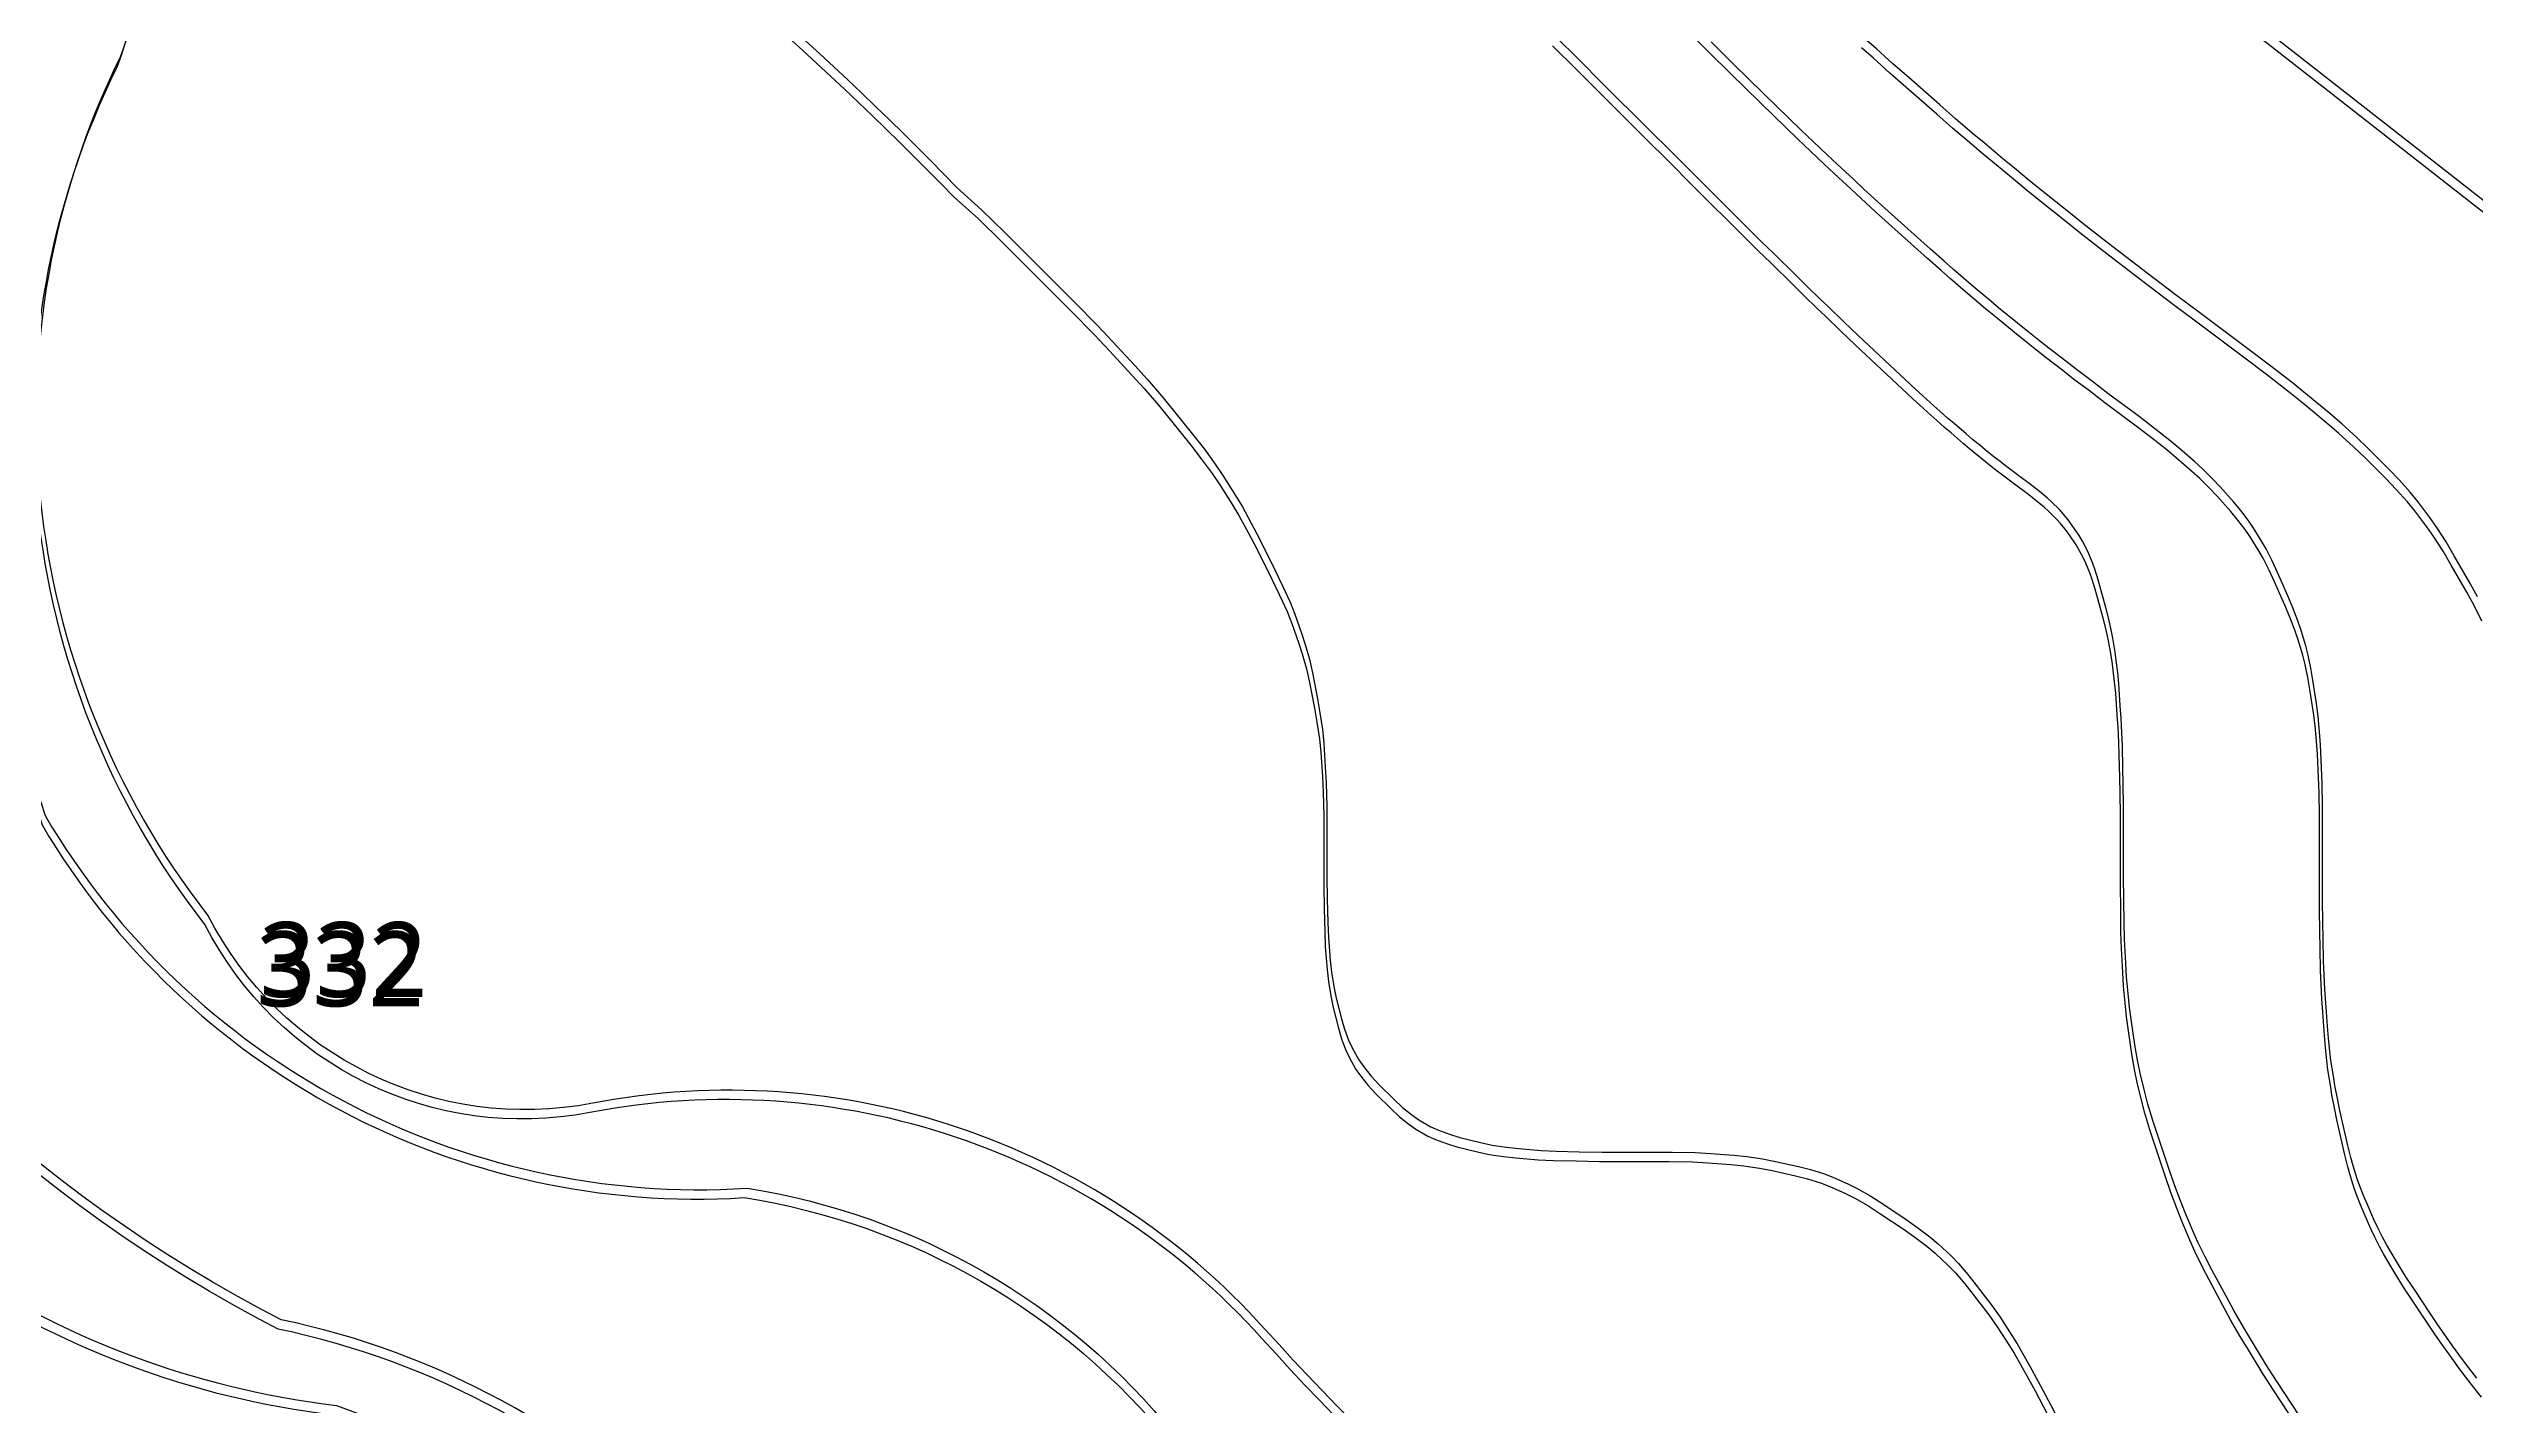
# Model space of a CAD drawing. Header units: metres. Extents: x -1097 to 1588, y -185 to 884.
# Drawn here: x 102.5 to 224.4, y 596.7 to 664.8 of the extents above; entities that cross this region are included whole.
import ezdxf

# ---------------------------------------------------------------- set-up
doc = ezdxf.new("R2010")
doc.units = ezdxf.units.M
doc.layers.add('TERRENO', color=188, linetype='Continuous')
doc.layers.add('VISTA LEJOS', color=7, linetype='Continuous')

msp = doc.modelspace()

# ---------------------------------------------------------------- linework, layer by layer
at = {"layer": 'TERRENO'}
for points in [[(-19.36, 736.28, -0.023865), (-16.16, 730.71, 0.269082), (9.71, 710.14, -0.349696), (69.97, 653.53, 0.206899), (97.02, 603.66, 0.1221), (116.83, 596.21, -0.317478)], [(188.95, 578.24, -0.065608), (163.45, 600.04, 0.262951), (129.69, 611.38, -0.333823), (110.37, 620.82, -0.287996), (105.98, 663.92, 0.478415), (89.88, 691.06, -0.010694), (33.41, 717.2)]]:
    msp.add_lwpolyline(points, format="xyb", dxfattribs=at)
for points in [[(224.69, 597.09), (224.31, 597.57), (223.9, 598.1), (223.59, 598.51), (223.09, 599.2), (222.78, 599.64), (222.35, 600.26), (221.95, 600.85), (221.17, 602.02), (220.78, 602.61), (220.4, 603.21), (220.15, 603.63), (219.77, 604.28), (219.57, 604.65), (219.33, 605.13), (219.13, 605.55), (218.79, 606.32), (218.61, 606.74), (218.43, 607.22), (218.3, 607.59), (218.1, 608.24), (217.98, 608.66), (217.83, 609.26), (217.69, 609.85), (217.43, 611.02), (217.3, 611.62), (217.18, 612.27), (217.1, 612.75), (216.98, 613.52), (216.92, 614), (216.85, 614.65), (216.8, 615.25), (216.72, 616.42), (216.67, 617.07), (216.64, 617.84), (216.61, 618.49), (216.58, 619.66), (216.57, 620.44), (216.56, 621.6), (216.56, 622.77), (216.56, 625.1), (216.55, 626.27), (216.53, 627.43), (216.51, 628.21), (216.45, 629.38), (216.41, 630.03), (216.33, 630.8), (216.25, 631.45), (216.07, 632.62), (215.97, 633.22), (215.84, 633.87), (215.71, 634.35), (215.48, 635.12), (215.32, 635.6), (215.07, 636.25), (214.82, 636.85), (214.3, 638.02), (214.02, 638.61), (213.72, 639.21), (213.48, 639.63), (213.08, 640.28), (212.82, 640.65), (212.46, 641.13), (212.1, 641.55), (211.41, 642.32), (211.02, 642.74), (210.54, 643.22), (210.13, 643.59), (209.38, 644.24), (208.88, 644.66), (208.11, 645.26), (207.34, 645.85), (205.78, 647.02), (205, 647.61), (204.2, 648.21), (203.66, 648.63), (202.82, 649.28), (202.34, 649.65), (201.75, 650.13), (201.23, 650.55), (200.28, 651.33), (199.78, 651.74), (199.21, 652.22), (198.77, 652.59), (198.02, 653.24), (197.55, 653.66), (196.87, 654.26), (196.21, 654.85), (194.91, 656.02), (194.24, 656.62), (193.53, 657.27), (193.02, 657.75), (192.18, 658.53), (191.68, 659), (190.99, 659.65), (190.36, 660.25), (189.15, 661.42), (188.48, 662.07), (187.69, 662.85), (187.03, 663.49), (185.85, 664.66), (185.06, 665.44)], [(215.01, 596.27), (214.24, 597.45), (213.73, 598.25), (212.98, 599.46), (212.57, 600.14), (212.09, 600.98), (211.7, 601.69), (211.01, 602.98), (210.66, 603.66), (210.3, 604.41), (210.04, 604.98), (209.64, 605.93), (209.4, 606.53), (209.09, 607.36), (208.82, 608.16), (208.3, 609.71), (208.04, 610.51), (207.79, 611.35), (207.63, 611.94), (207.4, 612.89), (207.28, 613.46), (207.15, 614.21), (207.05, 614.89), (206.87, 616.18), (206.79, 616.89), (206.71, 617.73), (206.67, 618.41), (206.61, 619.62), (206.58, 620.42), (206.57, 621.6), (206.56, 622.77), (206.56, 625.1), (206.56, 626.27), (206.55, 627.43), (206.53, 628.19), (206.5, 629.34), (206.48, 629.97), (206.44, 630.72), (206.4, 631.34), (206.32, 632.44), (206.26, 633), (206.2, 633.6), (206.14, 634.03), (206.02, 634.72), (205.94, 635.14), (205.82, 635.69), (205.69, 636.2), (205.43, 637.17), (205.29, 637.66), (205.14, 638.15), (205.02, 638.48), (204.82, 638.97), (204.69, 639.25), (204.51, 639.59), (204.33, 639.88), (203.99, 640.4), (203.79, 640.67), (203.55, 640.96), (203.35, 641.18), (202.97, 641.55), (202.72, 641.78), (202.33, 642.09), (201.95, 642.39), (201.17, 642.98), (200.77, 643.28), (200.36, 643.59), (200.07, 643.82), (199.61, 644.19), (199.34, 644.41), (198.98, 644.71), (198.66, 644.98), (198.06, 645.5), (197.73, 645.78), (197.34, 646.12), (197.03, 646.4), (196.48, 646.89), (196.13, 647.22), (195.6, 647.71), (195.08, 648.2), (194.04, 649.17), (193.5, 649.68), (192.91, 650.24), (192.48, 650.65), (191.76, 651.34), (191.31, 651.77), (190.7, 652.37), (190.12, 652.94), (189, 654.04), (188.37, 654.65), (187.61, 655.4), (186.97, 656.03), (185.82, 657.18), (185.05, 657.95), (183.89, 659.11), (182.72, 660.27), (180.39, 662.6), (179.22, 663.77), (178.04, 664.93)], [(224.71, 636.06), (224.33, 636.8), (223.95, 637.51), (223.17, 638.87), (222.76, 639.56), (222.3, 640.28), (221.94, 640.79), (221.34, 641.59), (220.95, 642.06), (220.41, 642.67), (219.88, 643.22), (218.84, 644.25), (218.25, 644.82), (217.53, 645.47), (216.92, 646), (215.8, 646.93), (215.04, 647.54), (213.89, 648.43), (212.73, 649.31), (210.39, 651.06), (209.22, 651.94), (208.04, 652.83), (207.24, 653.44), (206.03, 654.37), (205.35, 654.9), (204.52, 655.55), (203.81, 656.12), (202.51, 657.15), (201.83, 657.7), (201.08, 658.32), (200.51, 658.79), (199.56, 659.59), (198.97, 660.09), (198.13, 660.81), (197.34, 661.51), (195.78, 662.87), (194.98, 663.57), (194.15, 664.31), (193.55, 664.84)], [(148, 657.34), (149.21, 656.25)], [(149.21, 656.25), (150.39, 655.1)], [(150.39, 655.1), (152.72, 652.77)], [(152.72, 652.77), (153.89, 651.6)], [(153.89, 651.6), (155.04, 650.42)], [(155.04, 650.42), (155.8, 649.62)], [(155.8, 649.62), (156.92, 648.41)], [(156.92, 648.41), (157.53, 647.73)], [(157.53, 647.73), (158.25, 646.89)], [(158.25, 646.89), (158.84, 646.18)], [(158.84, 646.18), (159.88, 644.89)], [(159.88, 644.89), (160.4, 644.21)], [(160.4, 644.21), (160.95, 643.46)], [(160.95, 643.46), (161.34, 642.89)], [(161.34, 642.89), (161.94, 641.94)], [(161.94, 641.94), (162.29, 641.35)], [(162.29, 641.35), (162.76, 640.51)], [(162.76, 640.51), (163.17, 639.71)], [(163.17, 639.71), (163.95, 638.16)], [(163.95, 638.16), (164.33, 637.36)], [(164.33, 637.36), (164.71, 636.53)], [(164.71, 636.53), (164.94, 635.93)], [(164.94, 635.93), (165.29, 634.98)], [(165.29, 634.98), (165.47, 634.41)], [(165.47, 634.41), (165.68, 633.66)], [(165.68, 633.66), (165.83, 632.98)], [(165.83, 632.98), (166.09, 631.69)], [(166.09, 631.69), (166.21, 630.98)], [(166.21, 630.98), (166.33, 630.14)], [(166.33, 630.14), (166.4, 629.46)], [(166.4, 629.46), (166.48, 628.25)], [(166.48, 628.25), (166.52, 627.45)], [(166.52, 627.45), (166.55, 626.27)], [(166.55, 626.27), (166.56, 625.1)], [(166.56, 625.1), (166.56, 622.77)], [(166.56, 622.77), (166.57, 621.61)], [(166.57, 621.61), (166.6, 620.46)], [(166.6, 620.46), (166.63, 619.7)], [(166.63, 619.7), (166.72, 618.57)], [(166.72, 618.57), (166.79, 617.96)], [(166.79, 617.96), (166.9, 617.24)], [(166.9, 617.24), (167.03, 616.65)], [(167.03, 616.65), (167.29, 615.62)], [(167.29, 615.62), (167.44, 615.09)], [(167.44, 615.09), (167.64, 614.54)], [(167.64, 614.54), (167.82, 614.16)], [(167.82, 614.16), (168.17, 613.55)], [(168.17, 613.55), (168.41, 613.2)], [(168.41, 613.2), (168.78, 612.74)], [(168.78, 612.74), (169.17, 612.32)], [(169.17, 612.32), (169.95, 611.55)], [(169.95, 611.55), (170.36, 611.16)], [(170.36, 611.16), (170.82, 610.79)], [(170.82, 610.79), (171.18, 610.55)], [(171.18, 610.55), (171.78, 610.2)], [(171.78, 610.2), (172.16, 610.02)], [(172.16, 610.02), (172.71, 609.82)], [(172.71, 609.82), (173.24, 609.66)], [(173.24, 609.66), (174.28, 609.41)], [(174.28, 609.41), (174.86, 609.28)], [(174.86, 609.28), (175.58, 609.17)], [(175.58, 609.17), (176.2, 609.1)], [(176.2, 609.1), (177.32, 609.01)], [(177.32, 609.01), (178.08, 608.97)], [(178.08, 608.97), (179.23, 608.95)], [(179.23, 608.95), (180.39, 608.93)], [(180.39, 608.93), (182.72, 608.93)], [(182.72, 608.93), (183.89, 608.93)], [(183.89, 608.93), (185.06, 608.9)], [(185.06, 608.9), (185.84, 608.86)], [(185.84, 608.86), (187, 608.77)], [(187, 608.77), (187.65, 608.71)], [(187.65, 608.71), (188.43, 608.59)], [(188.43, 608.59), (189.07, 608.47)], [(189.07, 608.47), (190.24, 608.21)], [(190.24, 608.21), (190.85, 608.05)], [(190.85, 608.05), (191.49, 607.85)], [(191.49, 607.85), (191.97, 607.67)], [(191.97, 607.67), (192.75, 607.32)], [(192.75, 607.32), (193.22, 607.08)], [(193.22, 607.08), (193.87, 606.71)], [(193.87, 606.71), (194.47, 606.32)], [(194.47, 606.32), (195.64, 605.55)], [(195.64, 605.55), (196.23, 605.13)], [(196.23, 605.13), (196.84, 604.67)], [(196.84, 604.67), (197.25, 604.32)], [(197.25, 604.32), (197.9, 603.71)], [(197.9, 603.71), (198.28, 603.33)], [(198.28, 603.33), (198.75, 602.78)], [(198.75, 602.78), (199.17, 602.25)], [(199.17, 602.25), (199.95, 601.22)], [(199.95, 601.22), (200.37, 600.63)], [(200.37, 600.63), (200.84, 599.91)], [(200.84, 599.91), (201.22, 599.3)], [(201.22, 599.3), (201.86, 598.17)], [(201.86, 598.17), (202.28, 597.41)], [(202.28, 597.41), (202.88, 596.26)]]:
    msp.add_lwpolyline(points, dxfattribs=at)
msp.add_arc((18.6, 531.42), 180.55, 44.2203, 54.0177, dxfattribs=at)
at = {"layer": 'VISTA LEJOS'}
for points in [[(248.9, 638.32), (78.28, 771.7)], [(248.75, 637.85), (78.13, 771.23)], [(224.69, 597.09), (224.31, 597.57), (223.9, 598.1), (223.59, 598.51), (223.09, 599.2), (222.78, 599.64), (222.35, 600.26), (221.95, 600.85), (221.17, 602.02), (220.78, 602.61), (220.4, 603.21), (220.15, 603.63), (219.77, 604.28), (219.57, 604.65), (219.33, 605.13), (219.13, 605.55), (218.79, 606.32), (218.61, 606.74), (218.43, 607.22), (218.3, 607.59), (218.1, 608.24), (217.98, 608.66), (217.83, 609.26), (217.69, 609.85), (217.43, 611.02), (217.3, 611.62), (217.18, 612.27), (217.1, 612.75), (216.98, 613.52), (216.92, 614), (216.85, 614.65), (216.8, 615.25), (216.72, 616.42), (216.67, 617.07), (216.64, 617.84), (216.61, 618.49), (216.58, 619.66), (216.57, 620.44), (216.56, 621.6), (216.56, 622.77), (216.56, 625.1), (216.55, 626.27), (216.53, 627.43), (216.51, 628.21), (216.45, 629.38), (216.41, 630.03), (216.33, 630.8), (216.25, 631.45), (216.07, 632.62), (215.97, 633.22), (215.84, 633.87), (215.71, 634.35), (215.48, 635.12), (215.32, 635.6), (215.07, 636.25), (214.82, 636.85), (214.3, 638.02), (214.02, 638.61), (213.72, 639.21), (213.48, 639.63), (213.08, 640.28), (212.82, 640.65), (212.46, 641.13), (212.1, 641.55), (211.41, 642.32), (211.02, 642.74), (210.54, 643.22), (210.13, 643.59), (209.38, 644.24), (208.88, 644.66), (208.11, 645.26), (207.34, 645.85), (205.78, 647.02), (205, 647.61), (204.2, 648.21), (203.66, 648.63), (202.82, 649.28), (202.34, 649.65), (201.75, 650.13), (201.23, 650.55), (200.28, 651.33), (199.78, 651.74), (199.21, 652.22), (198.77, 652.59), (198.02, 653.24), (197.55, 653.66), (196.87, 654.26), (196.21, 654.85), (194.91, 656.02), (194.24, 656.62), (193.53, 657.27), (193.02, 657.75), (192.18, 658.53), (191.68, 659), (190.99, 659.65), (190.36, 660.25), (189.15, 661.42), (188.48, 662.07), (187.69, 662.85), (187.03, 663.49), (185.85, 664.66), (185.06, 665.44)], [(215.01, 596.27), (214.24, 597.45), (213.73, 598.25), (212.98, 599.46), (212.57, 600.14), (212.09, 600.98), (211.7, 601.69), (211.01, 602.98), (210.66, 603.66), (210.3, 604.41), (210.04, 604.98), (209.64, 605.93), (209.4, 606.53), (209.09, 607.36), (208.82, 608.16), (208.3, 609.71), (208.04, 610.51), (207.79, 611.35), (207.63, 611.94), (207.4, 612.89), (207.28, 613.46), (207.15, 614.21), (207.05, 614.89), (206.87, 616.18), (206.79, 616.89), (206.71, 617.73), (206.67, 618.41), (206.61, 619.62), (206.58, 620.42), (206.57, 621.6), (206.56, 622.77), (206.56, 625.1), (206.56, 626.27), (206.55, 627.43), (206.53, 628.19), (206.5, 629.34), (206.48, 629.97), (206.44, 630.72), (206.4, 631.34), (206.32, 632.44), (206.26, 633), (206.2, 633.6), (206.14, 634.03), (206.02, 634.72), (205.94, 635.14), (205.82, 635.69), (205.69, 636.2), (205.43, 637.17), (205.29, 637.66), (205.14, 638.15), (205.02, 638.48), (204.82, 638.97), (204.69, 639.25), (204.51, 639.59), (204.33, 639.88), (203.99, 640.4), (203.79, 640.67), (203.55, 640.96), (203.35, 641.18), (202.97, 641.55), (202.72, 641.78), (202.33, 642.09), (201.95, 642.39), (201.17, 642.98), (200.77, 643.28), (200.36, 643.59), (200.07, 643.82), (199.61, 644.19), (199.34, 644.41), (198.98, 644.71), (198.66, 644.98), (198.06, 645.5), (197.73, 645.78), (197.34, 646.12), (197.03, 646.4), (196.48, 646.89), (196.13, 647.22), (195.6, 647.71), (195.08, 648.2), (194.04, 649.17), (193.5, 649.68), (192.91, 650.24), (192.48, 650.65), (191.76, 651.34), (191.31, 651.77), (190.7, 652.37), (190.12, 652.94), (189, 654.04), (188.37, 654.65), (187.61, 655.4), (186.97, 656.03), (185.82, 657.18), (185.05, 657.95), (183.89, 659.11), (182.72, 660.27), (180.39, 662.6), (179.22, 663.77), (178.04, 664.93)], [(215.93, 595.57), (215.16, 596.74), (214.39, 597.92), (213.88, 598.72), (213.14, 599.93), (212.73, 600.61), (212.25, 601.45), (211.86, 602.16), (211.16, 603.45), (210.81, 604.13), (210.45, 604.88), (210.19, 605.45), (209.79, 606.4), (209.55, 607), (209.24, 607.83), (208.97, 608.63), (208.45, 610.18), (208.19, 610.98), (207.94, 611.81), (207.78, 612.41), (207.55, 613.36), (207.43, 613.93), (207.3, 614.68), (207.2, 615.36), (207.02, 616.65), (206.94, 617.36), (206.86, 618.2), (206.82, 618.88), (206.76, 620.09), (206.74, 620.89), (206.72, 622.07), (206.71, 623.24), (206.71, 625.57), (206.71, 626.74), (206.7, 627.9), (206.68, 628.66), (206.66, 629.81), (206.63, 630.44), (206.59, 631.19), (206.55, 631.8), (206.47, 632.91), (206.42, 633.47), (206.35, 634.07), (206.29, 634.5), (206.17, 635.19), (206.09, 635.61), (205.97, 636.16), (205.84, 636.67), (205.58, 637.64), (205.44, 638.13), (205.29, 638.62), (205.17, 638.95), (204.97, 639.44), (204.84, 639.72), (204.66, 640.06), (204.48, 640.35), (204.14, 640.86), (203.94, 641.14), (203.7, 641.43), (203.5, 641.65), (203.12, 642.02), (202.87, 642.25), (202.49, 642.56), (202.1, 642.86), (201.32, 643.45), (200.92, 643.75), (200.51, 644.06), (200.22, 644.29), (199.76, 644.66), (199.49, 644.88), (199.13, 645.18), (198.81, 645.45), (198.21, 645.97), (197.88, 646.25), (197.49, 646.59), (197.18, 646.87), (196.64, 647.36), (196.28, 647.69), (195.75, 648.18), (195.23, 648.67), (194.19, 649.64), (193.65, 650.15), (193.06, 650.71), (192.63, 651.12), (191.91, 651.81), (191.46, 652.24), (190.85, 652.84), (190.27, 653.41), (189.15, 654.51), (188.52, 655.12), (187.76, 655.87), (187.13, 656.5), (185.97, 657.65), (185.2, 658.42), (184.04, 659.58), (182.88, 660.74), (180.54, 663.07), (179.37, 664.24), (178.19, 665.4)], [(224.46, 598.04), (224.05, 598.57), (223.74, 598.98), (223.24, 599.67), (222.93, 600.11), (222.5, 600.73), (222.1, 601.32), (221.32, 602.49), (220.93, 603.08), (220.55, 603.68), (220.3, 604.1), (219.92, 604.75), (219.72, 605.12), (219.48, 605.6), (219.28, 606.02), (218.94, 606.79), (218.76, 607.21), (218.58, 607.69), (218.45, 608.06), (218.25, 608.71), (218.13, 609.13), (217.98, 609.73), (217.84, 610.32), (217.58, 611.49), (217.45, 612.09), (217.33, 612.74), (217.25, 613.22), (217.13, 613.99), (217.07, 614.47), (217, 615.12), (216.95, 615.72), (216.87, 616.89), (216.82, 617.54), (216.79, 618.31), (216.76, 618.96), (216.74, 620.13), (216.72, 620.91), (216.71, 622.07), (216.71, 623.24), (216.71, 625.57), (216.7, 626.74), (216.68, 627.9), (216.66, 628.68), (216.6, 629.85), (216.56, 630.5), (216.48, 631.27), (216.4, 631.92), (216.22, 633.09), (216.12, 633.69), (215.99, 634.34), (215.86, 634.82), (215.63, 635.59), (215.47, 636.07), (215.22, 636.72), (214.97, 637.32), (214.45, 638.49), (214.18, 639.08), (213.87, 639.68), (213.63, 640.1), (213.23, 640.75), (212.97, 641.12), (212.61, 641.6), (212.26, 642.02), (211.56, 642.79), (211.17, 643.21), (210.69, 643.69), (210.28, 644.06), (209.54, 644.71), (209.03, 645.13), (208.26, 645.73), (207.49, 646.32), (205.93, 647.49), (205.15, 648.08), (204.35, 648.68), (203.81, 649.1), (202.97, 649.75), (202.49, 650.12), (201.9, 650.6), (201.38, 651.02), (200.43, 651.79), (199.93, 652.21), (199.36, 652.69), (198.92, 653.06), (198.17, 653.71), (197.7, 654.13), (197.02, 654.73), (196.36, 655.32), (195.06, 656.49), (194.39, 657.09), (193.68, 657.74), (193.17, 658.22), (192.33, 658.99), (191.83, 659.47), (191.14, 660.12), (190.51, 660.72), (189.3, 661.89), (188.64, 662.54), (187.84, 663.31), (187.18, 663.96), (186, 665.13)], [(224.71, 636.06), (224.33, 636.8), (223.95, 637.51), (223.17, 638.87), (222.76, 639.56), (222.3, 640.28), (221.94, 640.79), (221.34, 641.59), (220.95, 642.06), (220.41, 642.67), (219.88, 643.22), (218.84, 644.25), (218.25, 644.82), (217.53, 645.47), (216.92, 646), (215.8, 646.93), (215.04, 647.54), (213.89, 648.43), (212.73, 649.31), (210.39, 651.06), (209.22, 651.94), (208.04, 652.83), (207.24, 653.44), (206.03, 654.37), (205.35, 654.9), (204.52, 655.55), (203.81, 656.12), (202.51, 657.15), (201.83, 657.7), (201.08, 658.32), (200.51, 658.79), (199.56, 659.59), (198.97, 660.09), (198.13, 660.81), (197.34, 661.51), (195.78, 662.87), (194.98, 663.57), (194.15, 664.31), (193.55, 664.84)], [(224.48, 637.27), (224.1, 637.98), (223.32, 639.34), (222.91, 640.03), (222.45, 640.75), (222.09, 641.26), (221.49, 642.06), (221.1, 642.53), (220.56, 643.14), (220.03, 643.69), (218.99, 644.72), (218.41, 645.29), (217.69, 645.94), (217.07, 646.47), (215.95, 647.4), (215.19, 648.01), (214.04, 648.9), (212.88, 649.78), (210.54, 651.53), (209.37, 652.41), (208.19, 653.3), (207.39, 653.91), (206.18, 654.84), (205.5, 655.37), (204.67, 656.02), (203.96, 656.59), (202.66, 657.62), (201.98, 658.17), (201.23, 658.79), (200.66, 659.26), (199.71, 660.06), (199.12, 660.56), (198.28, 661.28), (197.49, 661.98), (195.93, 663.34), (195.13, 664.04), (194.3, 664.78), (193.7, 665.31)]]:
    msp.add_lwpolyline(points, dxfattribs=at)
for points in [[(-19.36, 736.28, -0.023865), (-16.16, 730.71, 0.269082), (9.71, 710.14, -0.349696), (69.97, 653.53, 0.206899), (97.02, 603.66, 0.1221), (116.83, 596.21, -0.317478)], [(-19.2, 736.75, -0.023865), (-16.01, 731.18, 0.269082), (9.86, 710.61, -0.349696), (70.13, 654, 0.206899), (97.17, 604.13, 0.1221), (116.98, 596.68, -0.317478), (141.01, 562.33, 0.17424)], [(188.95, 578.24, -0.065608), (163.45, 600.04, 0.262951), (129.69, 611.38, -0.333823), (110.37, 620.82, -0.287996), (105.98, 663.92, 0.478415), (89.88, 691.06, -0.010694), (33.41, 717.2)], [(189.1, 578.71, -0.065608), (163.6, 600.51, 0.262951), (129.84, 611.85, -0.333823), (110.52, 621.29, -0.287996), (106.13, 664.39, 0.478415), (90.03, 691.53, -0.010694), (33.56, 717.67)], [(240.97, 461.72, 0.094871), (195.43, 519.91, -0.072707), (145.46, 569.12, 0.297993), (114.04, 600.51, -0.29008), (74.68, 667.65, -0.669817), (88.37, 677.71, -0.258256), (98.11, 647.86, 0.06777), (102.19, 625.82, 0.282053), (137.44, 607.11, -0.186256), (158.92, 594.72, 0.174903), (214.61, 551.42, -0.007851), (251, 516.41, 0.205798)], [(240.97, 461.72, 0.094871), (195.43, 519.91, -0.072707), (145.46, 569.12, 0.297993), (114.04, 600.51, -0.29008), (74.68, 667.65, -0.669817), (88.37, 677.71, -0.258256), (98.11, 647.86, 0.06777), (102.19, 625.82, 0.282053), (137.44, 607.11, -0.186256), (158.92, 594.72, 0.174903), (214.61, 551.42, -0.007851), (251, 516.41, 0.205798)], [(241.12, 462.19, 0.094871), (195.58, 520.38, -0.072707), (145.61, 569.59, 0.297993), (114.19, 600.98, -0.29008), (74.83, 668.12, -0.669817), (88.52, 678.18, -0.258256), (98.26, 648.33, 0.06777), (102.34, 626.29, 0.282053), (137.59, 607.58, -0.186256), (159.07, 595.19, 0.174903), (214.77, 551.89, -0.007851), (251.15, 516.88, 0.205798)], [(124.84, 677.99, -0.042775), (148.15, 657.81), (149.36, 656.71), (150.54, 655.57), (152.87, 653.24), (154.04, 652.07), (155.19, 650.89), (155.95, 650.09), (157.07, 648.88), (157.68, 648.2), (158.4, 647.36), (158.99, 646.65), (160.03, 645.36), (160.56, 644.68), (161.1, 643.93), (161.49, 643.36), (162.09, 642.41), (162.45, 641.82), (162.91, 640.98), (163.32, 640.18), (164.1, 638.63), (164.48, 637.83), (164.86, 637), (165.1, 636.4), (165.44, 635.45), (165.62, 634.88), (165.83, 634.14), (165.98, 633.45), (166.24, 632.16), (166.36, 631.45), (166.48, 630.61), (166.55, 629.93), (166.63, 628.72), (166.67, 627.92), (166.7, 626.74), (166.71, 625.57), (166.71, 623.24), (166.72, 622.08), (166.75, 620.93), (166.79, 620.17), (166.87, 619.04), (166.94, 618.43), (167.05, 617.71), (167.18, 617.12), (167.44, 616.09), (167.59, 615.56), (167.79, 615.01), (167.98, 614.63), (168.32, 614.02), (168.56, 613.67), (168.94, 613.21), (169.32, 612.79), (170.1, 612.02), (170.51, 611.63), (170.97, 611.26), (171.33, 611.02), (171.93, 610.67), (172.32, 610.49), (172.86, 610.29), (173.39, 610.13), (174.43, 609.88), (175.01, 609.75), (175.73, 609.64), (176.35, 609.57), (177.47, 609.48), (178.23, 609.44), (179.38, 609.41), (180.54, 609.4), (182.88, 609.4), (184.04, 609.4), (185.21, 609.37), (185.99, 609.33), (187.15, 609.24), (187.8, 609.17), (188.58, 609.06), (189.23, 608.93), (190.39, 608.68), (191, 608.52), (191.65, 608.32), (192.12, 608.14), (192.9, 607.79), (193.37, 607.55), (194.02, 607.18), (194.63, 606.79), (195.79, 606.02), (196.38, 605.6), (196.99, 605.14), (197.41, 604.79), (198.05, 604.18), (198.43, 603.8), (198.9, 603.25), (199.32, 602.72), (200.1, 601.69), (200.52, 601.1), (200.99, 600.38), (201.37, 599.77), (202.01, 598.64), (202.43, 597.88), (203.04, 596.73), (203.63, 595.57)]]:
    msp.add_lwpolyline(points, format="xyb", dxfattribs=at)

# ---------------------------------------------------------------- texts
at = {"layer": 'TERRENO', "insert": (112.95, 620.48), "char_height": 0.2, "attachment_point": 1}
msp.add_mtext('\\fOpen Sans|i0|b0;\\H3.77032;332', dxfattribs=at)
at = {"layer": 'VISTA LEJOS', "char_height": 0.2, "attachment_point": 1}
for insert in [(112.95, 620.48), (113.11, 620.95)]:
    msp.add_mtext('\\fOpen Sans|i0|b0;\\H3.77032;332', dxfattribs=dict(at, insert=insert))

doc.saveas('drawing.dxf')
